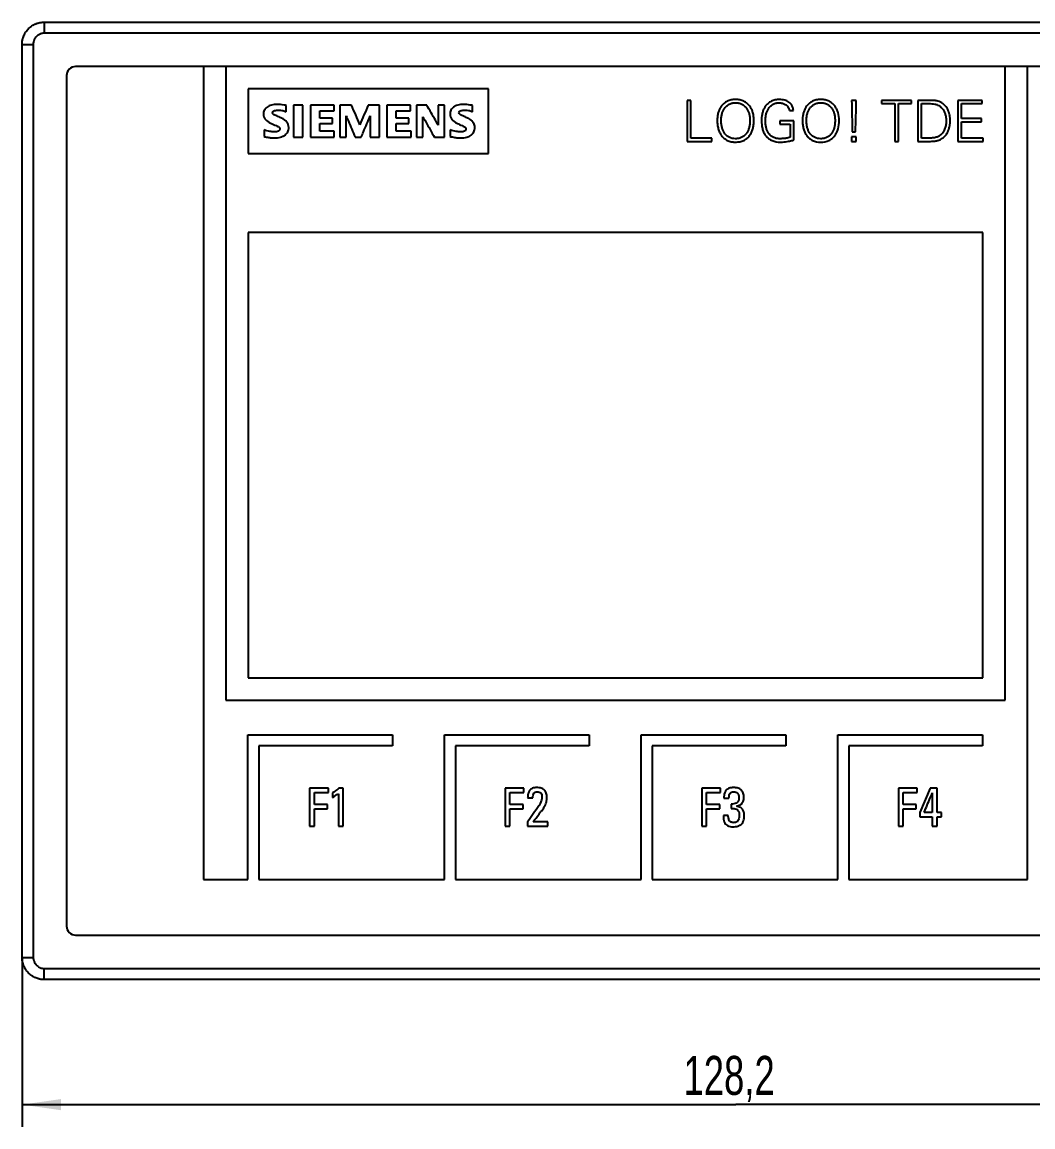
# Model space of a CAD drawing. Extents: x 0 to 594, y 0 to 420.
# Drawn here: x 161.8 to 252.6, y 218.3 to 317.5 of the extents above; entities that cross this region are included whole.
import ezdxf

# ---------------------------------------------------------------- set-up
doc = ezdxf.new("R2010")
doc.units = 0
doc.header["$LTSCALE"] = 32.67
for name, color, linetype in [('10000_FRONT', 7, 'CONTINUOUS'), ('10100_DIM_FRONT', 7, 'CONTINUOUS'), ('10500_FRONT_LABELING', 7, 'CONTINUOUS')]:
    doc.layers.add(name, color=color, linetype=linetype)
doc.styles.get("Standard").update_dxf_attribs({"font": 'txt', "width": 0.8})
doc.dimstyles.new('DIMSTYLE_1', dxfattribs={"dimtxt": 3.5, "dimasz": 3.5, "dimexe": 0.18, "dimexo": 0.0625, "dimgap": 0.09, "dimtad": 1, "dimtxsty": 'STANDARD', "dimcen": 0.09, "dimazin": 3, "dimtp": 0.05, "dimtm": 0.05, "dimtfac": 1, "dimtofl": 0, "dimtmove": 0, "dimatfit": 3, "dimtolj": 1})

# ---------------------------------------------------------------- blocks, each defined once
blk = doc.blocks.new('*D0')
at = {"layer": '10100_DIM_FRONT', "color": 7, "linetype": 'CONTINUOUS'}
for p, q in [((161.826, 233.52), (161.826, 218.291)), ((290.026, 233.52), (290.026, 218.291)), ((161.826, 220.291), (225.926, 220.291)), ((290.026, 220.291), (225.926, 220.291))]:
    blk.add_line(p, q, dxfattribs=at)
for points in [[(165.326, 220.791), (161.826, 220.291), (165.326, 219.791)], [(286.526, 219.791), (290.026, 220.291), (286.526, 220.791)]]:
    blk.add_solid(points, dxfattribs=at)
at = {"layer": '10100_DIM_FRONT', "color": 7, "linetype": 'CONTINUOUS', "width": 0.7}
blk.add_text('128,2', height=3.5, dxfattribs=at).set_placement((221.236, 221.166))

msp = doc.modelspace()

# ---------------------------------------------------------------- linework, layer by layer
at = {"layer": '10000_FRONT', "color": 7, "linetype": 'CONTINUOUS'}
for p, q in [((163.818, 317.52), (163.818, 316.52)), ((163.818, 317.52), (288.034, 317.52)), ((288.034, 316.52), (163.818, 316.52)), ((161.826, 233.52), (161.826, 315.52)), ((161.826, 315.52), (162.826, 315.52)), ((162.826, 315.52), (162.826, 233.52)), ((165.826, 312.72), (165.826, 236.32)), ((285.226, 313.52), (166.626, 313.52)), ((178.126, 313.52), (178.126, 240.52)), ((180.126, 313.52), (180.126, 256.62)), ((250.126, 256.62), (250.126, 313.52)), ((252.126, 240.52), (252.126, 313.52)), ((182.126, 298.62), (182.126, 258.62)), ((248.126, 298.62), (182.126, 298.62)), ((248.126, 258.62), (248.126, 298.62)), ((182.126, 258.62), (248.126, 258.62)), ((180.126, 256.62), (250.126, 256.62)), ((182.101, 240.52), (182.101, 253.52)), ((182.101, 253.52), (195.101, 253.52)), ((195.101, 253.52), (195.101, 252.52)), ((199.766, 240.52), (199.766, 253.52)), ((199.766, 253.52), (212.766, 253.52)), ((212.766, 253.52), (212.766, 252.52)), ((217.431, 240.52), (217.431, 253.52)), ((217.431, 253.52), (230.431, 253.52)), ((230.431, 253.52), (230.431, 252.52)), ((235.096, 240.52), (235.096, 253.52)), ((235.096, 253.52), (248.096, 253.52)), ((248.096, 253.52), (248.096, 252.52)), ((183.101, 252.52), (183.101, 240.52)), ((195.101, 252.52), (183.101, 252.52)), ((200.766, 252.52), (200.766, 240.52)), ((212.766, 252.52), (200.766, 252.52)), ((218.431, 252.52), (218.431, 240.52)), ((230.431, 252.52), (218.431, 252.52)), ((236.096, 252.52), (236.096, 240.52)), ((248.096, 252.52), (236.096, 252.52)), ((178.126, 240.52), (182.101, 240.52)), ((183.101, 240.52), (199.766, 240.52)), ((200.766, 240.52), (217.431, 240.52)), ((218.431, 240.52), (235.096, 240.52)), ((236.096, 240.52), (252.126, 240.52)), ((166.626, 235.52), (285.226, 235.52)), ((161.826, 233.52), (162.826, 233.52)), ((163.818, 231.52), (163.818, 232.52)), ((163.818, 232.52), (288.034, 232.52)), ((288.034, 231.52), (163.818, 231.52))]:
    msp.add_line(p, q, dxfattribs=at)
for centre, start, end in [((166.626, 312.72), 90, 180), ((166.626, 236.32), 180, 270)]:
    msp.add_arc(centre, 0.8, start, end, dxfattribs=at)
for points, knots in [([(161.826, 315.52), (161.826, 315.652), (161.839, 315.782), (161.871, 315.943), (161.878, 315.975), (161.894, 316.039), (161.903, 316.071), (161.931, 316.164), (161.975, 316.287), (162.03, 316.405), (162.076, 316.491), (162.092, 316.52), (162.125, 316.576), (162.143, 316.604), (162.234, 316.741), (162.316, 316.841), (162.454, 316.98), (162.502, 317.024), (162.578, 317.087), (162.604, 317.107), (162.657, 317.146), (162.684, 317.165), (162.819, 317.256), (162.933, 317.317), (163.084, 317.38), (163.115, 317.392), (163.177, 317.414), (163.208, 317.424), (163.302, 317.453), (163.365, 317.469), (163.557, 317.507), (163.686, 317.52), (163.818, 317.52)], [0, 0, 0, 0, 0.125, 0.125, 0.15625, 0.15625, 0.1875, 0.1875, 0.25, 0.3125, 0.3125, 0.34375, 0.34375, 0.375, 0.375, 0.5, 0.5, 0.5625, 0.5625, 0.59375, 0.59375, 0.625, 0.625, 0.75, 0.75, 0.78125, 0.78125, 0.8125, 0.8125, 0.875, 0.875, 1, 1, 1, 1]), ([(163.818, 316.52), (163.752, 316.52), (163.688, 316.513), (163.592, 316.494), (163.561, 316.486), (163.514, 316.472), (163.498, 316.467), (163.467, 316.456), (163.452, 316.45), (163.377, 316.418), (163.319, 316.388), (163.252, 316.342), (163.239, 316.333), (163.213, 316.313), (163.2, 316.303), (163.162, 316.271), (163.138, 316.249), (163.069, 316.18), (163.028, 316.13), (162.983, 316.061), (162.974, 316.047), (162.958, 316.019), (162.934, 315.976), (162.9, 315.903), (162.878, 315.842), (162.864, 315.795), (162.86, 315.779), (162.852, 315.747), (162.848, 315.731), (162.833, 315.651), (162.826, 315.586), (162.826, 315.52)], [0, 0, 0, 0, 0.125, 0.125, 0.1875, 0.1875, 0.21875, 0.21875, 0.25, 0.25, 0.375, 0.375, 0.40625, 0.40625, 0.4375, 0.4375, 0.5, 0.5, 0.625, 0.625, 0.65625, 0.65625, 0.6875, 0.75, 0.8125, 0.8125, 0.84375, 0.84375, 0.875, 0.875, 1, 1, 1, 1]), ([(163.818, 231.52), (163.686, 231.52), (163.556, 231.533), (163.394, 231.565), (163.362, 231.572), (163.299, 231.588), (163.267, 231.597), (163.174, 231.626), (163.051, 231.67), (162.934, 231.726), (162.847, 231.772), (162.819, 231.788), (162.763, 231.822), (162.735, 231.84), (162.599, 231.932), (162.499, 232.014), (162.361, 232.153), (162.317, 232.202), (162.255, 232.278), (162.235, 232.304), (162.196, 232.357), (162.177, 232.384), (162.087, 232.52), (162.027, 232.634), (161.964, 232.786), (161.953, 232.816), (161.931, 232.878), (161.92, 232.91), (161.892, 233.004), (161.877, 233.067), (161.839, 233.258), (161.826, 233.388), (161.826, 233.52)], [0, 0, 0, 0, 0.125, 0.125, 0.15625, 0.15625, 0.1875, 0.1875, 0.25, 0.3125, 0.3125, 0.34375, 0.34375, 0.375, 0.375, 0.5, 0.5, 0.5625, 0.5625, 0.59375, 0.59375, 0.625, 0.625, 0.75, 0.75, 0.78125, 0.78125, 0.8125, 0.8125, 0.875, 0.875, 1, 1, 1, 1]), ([(162.826, 233.52), (162.826, 233.454), (162.833, 233.389), (162.851, 233.294), (162.859, 233.262), (162.877, 233.2), (162.888, 233.168), (162.925, 233.078), (162.956, 233.02), (163.009, 232.939), (163.028, 232.912), (163.07, 232.861), (163.091, 232.837), (163.16, 232.767), (163.21, 232.726), (163.278, 232.68), (163.291, 232.671), (163.319, 232.654), (163.362, 232.63), (163.435, 232.595), (163.496, 232.573), (163.543, 232.558), (163.559, 232.554), (163.591, 232.546), (163.607, 232.542), (163.687, 232.526), (163.752, 232.52), (163.818, 232.52)], [0, 0, 0, 0, 0.125, 0.125, 0.1875, 0.1875, 0.25, 0.25, 0.375, 0.375, 0.4375, 0.4375, 0.5, 0.5, 0.625, 0.625, 0.65625, 0.65625, 0.6875, 0.75, 0.8125, 0.8125, 0.84375, 0.84375, 0.875, 0.875, 1, 1, 1, 1])]:
    msp.add_open_spline(points, degree=3, knots=knots, dxfattribs=at)
at = {"layer": '10500_FRONT_LABELING', "color": 7, "linetype": 'CONTINUOUS'}
for p, q in [((182.126, 311.52), (182.126, 305.72)), ((203.726, 311.52), (182.126, 311.52)), ((203.726, 305.72), (203.726, 311.52)), ((185.549, 309.472), (185.549, 310.031)), ((186.197, 310.056), (186.197, 307.173)), ((187.048, 310.056), (186.197, 310.056)), ((187.048, 307.173), (187.048, 310.056)), ((187.721, 310.056), (187.721, 307.173)), ((189.867, 310.056), (187.721, 310.056)), ((189.867, 309.548), (189.867, 310.056)), ((190.375, 310.056), (190.375, 307.173)), ((191.417, 310.056), (190.375, 310.056)), ((193.944, 310.056), (192.903, 310.056)), ((193.944, 307.173), (193.944, 310.056)), ((194.592, 310.056), (194.592, 307.173)), ((196.725, 310.056), (194.592, 310.056)), ((196.725, 309.548), (196.725, 310.056)), ((197.246, 310.056), (197.246, 307.173)), ((198.186, 310.056), (197.246, 310.056)), ((199.214, 310.056), (199.214, 308.253)), ((199.773, 310.056), (199.214, 310.056)), ((199.773, 307.173), (199.773, 310.056)), ((202.3, 309.472), (202.3, 310.031)), ((221.579, 310.488), (221.579, 306.805)), ((221.909, 310.488), (221.579, 310.488)), ((221.909, 307.097), (221.909, 310.488)), ((236.756, 310.488), (236.336, 310.488)), ((239.017, 310.488), (239.017, 310.196)), ((241.722, 310.488), (239.017, 310.488)), ((239.017, 310.196), (240.21, 310.196)), ((240.21, 310.196), (240.21, 306.805)), ((240.54, 306.805), (240.54, 310.196)), ((240.54, 310.196), (241.722, 310.196)), ((241.722, 310.196), (241.722, 310.488)), ((242.28, 310.488), (242.28, 306.805)), ((242.61, 307.097), (242.61, 310.196)), ((242.61, 310.196), (243.271, 310.196)), ((245.874, 310.488), (245.874, 306.805)), ((248.072, 310.488), (245.874, 310.488)), ((246.204, 308.862), (246.204, 310.196)), ((246.204, 310.196), (248.072, 310.196)), ((248.072, 310.196), (248.072, 310.488)), ((188.572, 308.9), (188.572, 309.548)), ((188.572, 309.548), (189.867, 309.548)), ((189.702, 308.9), (188.572, 308.9)), ((189.702, 308.405), (189.702, 308.9)), ((190.934, 307.173), (190.934, 309.091)), ((193.106, 309.091), (193.106, 307.173)), ((195.43, 308.9), (195.43, 309.548)), ((195.43, 309.548), (196.725, 309.548)), ((196.56, 308.9), (195.43, 308.9)), ((196.56, 308.405), (196.56, 308.9)), ((197.83, 307.173), (197.83, 309.015)), ((229.897, 308.659), (229.897, 308.354)), ((231.142, 308.659), (229.897, 308.659)), ((230.748, 309.573), (231.117, 309.573)), ((231.142, 306.932), (231.142, 308.659)), ((247.995, 308.862), (246.204, 308.862)), ((247.995, 308.57), (247.995, 308.862)), ((183.581, 307.834), (183.581, 307.237)), ((188.572, 307.719), (188.572, 308.405)), ((188.572, 308.405), (189.702, 308.405)), ((189.867, 307.719), (188.572, 307.719)), ((189.867, 307.173), (189.867, 307.719)), ((195.43, 307.719), (195.43, 308.405)), ((195.43, 308.405), (196.56, 308.405)), ((196.763, 307.719), (195.43, 307.719)), ((196.763, 307.173), (196.763, 307.719)), ((200.294, 307.834), (200.294, 307.237)), ((229.897, 308.354), (230.825, 308.354)), ((230.825, 308.354), (230.825, 307.173)), ((236.4, 307.669), (236.692, 307.669)), ((246.204, 307.097), (246.204, 308.57)), ((246.204, 308.57), (247.995, 308.57)), ((186.197, 307.173), (187.048, 307.173)), ((187.721, 307.173), (189.867, 307.173)), ((190.375, 307.173), (190.934, 307.173)), ((191.747, 307.173), (192.293, 307.173)), ((193.106, 307.173), (193.944, 307.173)), ((194.592, 307.173), (196.763, 307.173)), ((197.246, 307.173), (197.83, 307.173)), ((198.872, 307.173), (199.773, 307.173)), ((221.579, 306.805), (223.776, 306.805)), ((223.776, 307.097), (221.909, 307.097)), ((223.776, 306.805), (223.776, 307.097)), ((236.336, 307.224), (236.336, 306.805)), ((236.743, 307.224), (236.336, 307.224)), ((236.336, 306.805), (236.743, 306.805)), ((236.743, 306.805), (236.743, 307.224)), ((240.21, 306.805), (240.54, 306.805)), ((242.28, 306.805), (243.055, 306.805)), ((243.106, 307.097), (242.61, 307.097)), ((245.874, 306.805), (248.147, 306.805)), ((248.147, 307.097), (246.204, 307.097)), ((248.147, 306.805), (248.147, 307.097)), ((182.126, 305.72), (203.726, 305.72)), ((187.657, 248.702), (187.657, 245.311)), ((189.347, 248.702), (187.657, 248.702)), ((188.089, 247.242), (188.089, 248.334)), ((188.089, 248.334), (189.347, 248.334)), ((189.347, 248.334), (189.347, 248.702)), ((189.715, 248.296), (189.715, 247.864)), ((190.248, 248.22), (190.248, 245.311)), ((190.68, 248.702), (190.286, 248.702)), ((190.68, 245.311), (190.68, 248.702)), ((205.222, 248.702), (205.222, 245.311)), ((206.898, 248.702), (205.222, 248.702)), ((205.653, 247.242), (205.653, 248.334)), ((205.653, 248.334), (206.898, 248.334)), ((206.898, 248.334), (206.898, 248.702)), ((222.875, 248.702), (222.875, 245.311)), ((224.564, 248.702), (222.875, 248.702)), ((223.306, 247.242), (223.306, 248.334)), ((223.306, 248.334), (224.564, 248.334)), ((224.564, 248.334), (224.564, 248.702)), ((240.54, 248.702), (240.54, 245.311)), ((242.216, 248.702), (240.54, 248.702)), ((240.972, 247.242), (240.972, 248.334)), ((240.972, 248.334), (242.216, 248.334)), ((242.216, 248.334), (242.216, 248.702)), ((243.41, 248.702), (242.458, 246.531)), ((244.02, 248.702), (243.41, 248.702)), ((243.588, 248.296), (243.588, 246.518)), ((244.02, 246.518), (244.02, 248.702)), ((189.27, 247.242), (188.089, 247.242)), ((189.27, 246.861), (189.27, 247.242)), ((206.834, 247.242), (205.653, 247.242)), ((206.834, 246.861), (206.834, 247.242)), ((207.241, 247.839), (207.698, 247.839)), ((224.5, 247.242), (223.306, 247.242)), ((224.5, 246.861), (224.5, 247.242)), ((224.868, 247.826), (225.326, 247.826)), ((225.529, 247.293), (225.529, 246.899)), ((225.63, 247.293), (225.529, 247.293)), ((242.153, 247.242), (240.972, 247.242)), ((242.153, 246.861), (242.153, 247.242)), ((188.089, 245.311), (188.089, 246.861)), ((188.089, 246.861), (189.27, 246.861)), ((205.653, 245.311), (205.653, 246.861)), ((205.653, 246.861), (206.834, 246.861)), ((223.306, 245.311), (223.306, 246.861)), ((223.306, 246.861), (224.5, 246.861)), ((225.262, 246.251), (224.818, 246.251)), ((240.972, 245.311), (240.972, 246.861)), ((240.972, 246.861), (242.153, 246.861)), ((242.458, 246.531), (242.458, 246.137)), ((242.458, 246.137), (243.588, 246.137)), ((243.588, 246.518), (242.852, 246.518)), ((243.588, 246.137), (243.588, 245.311)), ((244.414, 246.518), (244.02, 246.518)), ((244.02, 245.311), (244.02, 246.137)), ((244.02, 246.137), (244.414, 246.137)), ((244.414, 246.137), (244.414, 246.518)), ((187.657, 245.311), (188.089, 245.311)), ((190.248, 245.311), (190.68, 245.311)), ((205.222, 245.311), (205.653, 245.311)), ((207.241, 245.705), (207.241, 245.311)), ((207.241, 245.311), (209.057, 245.311)), ((209.057, 245.692), (207.723, 245.692)), ((209.057, 245.311), (209.057, 245.692)), ((222.875, 245.311), (223.306, 245.311)), ((240.54, 245.311), (240.972, 245.311)), ((243.588, 245.311), (244.02, 245.311))]:
    msp.add_line(p, q, dxfattribs=at)
for points, knots in [([(183.835, 309.891), (183.734, 309.82), (183.555, 309.628), (183.505, 309.37), (183.505, 309.243)], [0, 0, 0, 0, 0.49264, 1, 1, 1, 1]), ([(184.711, 310.12), (184.546, 310.12), (184.238, 310.093), (183.952, 309.969), (183.835, 309.891)], [0, 0, 0, 0, 0.539139, 1, 1, 1, 1]), ([(184.33, 309.383), (184.33, 309.415), (184.351, 309.486), (184.452, 309.556), (184.597, 309.593), (184.71, 309.599), (184.775, 309.599)], [0, 0, 0, 0, 0.178345, 0.377353, 0.644486, 1, 1, 1, 1]), ([(185.549, 310.031), (185.485, 310.047), (185.209, 310.104), (184.926, 310.12), (184.711, 310.12)], [0, 0, 0, 0, 0.236209, 1, 1, 1, 1]), ([(184.775, 309.599), (184.809, 309.599), (184.941, 309.599), (185.072, 309.597), (185.168, 309.586)], [0, 0, 0, 0, 0.264998, 1, 1, 1, 1]), ([(199.214, 308.253), (199.129, 308.402), (198.784, 309.002), (198.441, 309.603), (198.186, 310.056)], [0, 0, 0, 0, 0.24877, 1, 1, 1, 1]), ([(201.462, 310.12), (201.293, 310.12), (201.049, 310.099), (200.788, 310.01), (200.666, 309.947), (200.585, 309.892), (200.51, 309.833), (200.423, 309.745), (200.302, 309.562), (200.269, 309.37), (200.269, 309.243)], [0, 0, 0, 0, 0.304533, 0.433227, 0.493263, 0.551186, 0.609089, 0.664673, 0.772436, 1, 1, 1, 1]), ([(201.069, 309.383), (201.069, 309.415), (201.09, 309.487), (201.193, 309.557), (201.342, 309.593), (201.459, 309.599), (201.526, 309.599)], [0, 0, 0, 0, 0.174587, 0.371178, 0.638977, 1, 1, 1, 1]), ([(202.3, 310.031), (202.229, 310.046), (201.952, 310.098), (201.67, 310.12), (201.462, 310.12)], [0, 0, 0, 0, 0.261199, 1, 1, 1, 1]), ([(201.526, 309.599), (201.56, 309.599), (201.691, 309.599), (201.823, 309.596), (201.92, 309.586)], [0, 0, 0, 0, 0.260341, 1, 1, 1, 1]), ([(225.922, 310.564), (225.918, 310.564), (225.879, 310.564), (225.806, 310.563), (225.672, 310.553), (225.512, 310.53), (225.331, 310.483), (225.109, 310.394), (224.909, 310.264), (224.739, 310.098), (224.631, 309.964), (224.54, 309.827), (224.442, 309.643), (224.348, 309.386), (224.296, 309.109), (224.275, 308.872), (224.27, 308.68), (224.275, 308.483), (224.293, 308.287), (224.322, 308.101), (224.377, 307.871), (224.456, 307.655), (224.561, 307.459), (224.653, 307.319), (224.765, 307.19), (224.893, 307.071), (225.033, 306.97), (225.185, 306.887), (225.35, 306.822), (225.526, 306.775), (225.681, 306.752), (225.81, 306.743), (225.876, 306.741), (225.91, 306.741)], [0, 0, 0, 0, 0.002093, 0.020566, 0.038459, 0.072693, 0.105247, 0.136622, 0.197916, 0.229095, 0.261296, 0.288185, 0.315297, 0.371194, 0.43098, 0.462855, 0.49626, 0.532159, 0.566491, 0.599375, 0.630951, 0.690802, 0.719529, 0.747743, 0.778806, 0.809177, 0.839246, 0.869454, 0.90022, 0.931966, 0.965099, 0.982308, 1, 1, 1, 1]), ([(225.91, 307.046), (225.715, 307.046), (225.417, 307.101), (225.097, 307.325), (224.916, 307.541), (224.785, 307.791), (224.693, 308.06), (224.648, 308.303), (224.63, 308.51), (224.626, 308.673), (224.63, 308.838), (224.649, 309.047), (224.695, 309.293), (224.794, 309.561), (224.89, 309.719), (224.945, 309.789)], [0, 0, 0, 0, 0.166721, 0.245995, 0.329793, 0.405839, 0.486062, 0.571574, 0.61661, 0.663269, 0.711103, 0.756984, 0.843306, 0.923621, 1, 1, 1, 1]), ([(224.945, 309.789), (224.999, 309.866), (225.122, 310.005), (225.352, 310.161), (225.571, 310.237), (225.76, 310.267), (225.911, 310.274), (226.064, 310.267), (226.256, 310.238), (226.478, 310.162), (226.67, 310.032), (226.801, 309.902), (226.886, 309.793), (226.966, 309.681), (227.054, 309.522), (227.138, 309.297), (227.184, 309.052), (227.202, 308.841), (227.207, 308.673), (227.202, 308.507), (227.184, 308.299), (227.139, 308.056), (227.062, 307.83), (226.982, 307.668), (226.925, 307.568), (226.868, 307.492), (226.805, 307.415), (226.688, 307.296), (226.492, 307.159), (226.213, 307.063), (226.014, 307.046), (225.91, 307.046)], [0, 0, 0, 0, 0.048689, 0.09523, 0.142647, 0.167696, 0.194082, 0.221176, 0.246754, 0.294781, 0.341526, 0.365495, 0.390319, 0.413245, 0.436456, 0.484712, 0.536994, 0.565131, 0.594789, 0.623734, 0.651358, 0.703147, 0.751339, 0.774498, 0.797238, 0.810629, 0.823654, 0.848798, 0.897015, 0.946061, 1, 1, 1, 1]), ([(225.91, 306.741), (225.978, 306.741), (226.11, 306.747), (226.361, 306.784), (226.596, 306.857), (226.804, 306.97), (226.944, 307.071), (227.071, 307.189), (227.214, 307.362), (227.358, 307.602), (227.456, 307.867), (227.51, 308.096), (227.54, 308.282), (227.557, 308.48), (227.563, 308.677), (227.558, 308.869), (227.537, 309.105), (227.484, 309.382), (227.391, 309.64), (227.292, 309.827), (227.202, 309.964), (227.093, 310.099), (226.921, 310.265), (226.717, 310.394), (226.493, 310.483), (226.31, 310.53), (226.149, 310.553), (226.018, 310.562), (225.953, 310.564), (225.922, 310.564)], [0, 0, 0, 0, 0.035717, 0.069611, 0.13312, 0.163587, 0.193695, 0.223877, 0.254546, 0.311162, 0.370528, 0.401966, 0.434887, 0.469514, 0.506046, 0.538809, 0.570385, 0.630276, 0.686664, 0.713971, 0.740931, 0.773194, 0.804557, 0.866502, 0.89826, 0.93116, 0.96564, 0.9836, 1, 1, 1, 1]), ([(229.885, 310.564), (229.75, 310.564), (229.492, 310.543), (229.13, 310.428), (228.874, 310.265), (228.702, 310.099), (228.593, 309.966), (228.507, 309.827), (228.413, 309.642), (228.341, 309.44), (228.292, 309.226), (228.266, 309.054), (228.25, 308.872), (228.246, 308.71), (228.248, 308.573), (228.254, 308.429), (228.27, 308.257), (228.302, 308.06), (228.36, 307.822), (228.444, 307.601), (228.556, 307.405), (228.651, 307.27), (228.767, 307.151), (228.941, 307.007), (229.316, 306.798), (229.693, 306.741), (229.948, 306.741)], [0, 0, 0, 0, 0.070189, 0.134097, 0.195422, 0.226476, 0.258426, 0.284668, 0.311271, 0.366413, 0.39542, 0.425622, 0.457189, 0.490273, 0.50983, 0.528836, 0.565263, 0.599717, 0.632383, 0.693155, 0.721831, 0.749724, 0.77888, 0.807961, 0.867235, 1, 1, 1, 1]), ([(229.885, 307.046), (229.78, 307.046), (229.577, 307.064), (229.295, 307.158), (229.096, 307.294), (228.982, 307.415), (228.923, 307.492), (228.872, 307.569), (228.812, 307.664), (228.735, 307.826), (228.661, 308.052), (228.621, 308.297), (228.605, 308.506), (228.601, 308.672), (228.605, 308.837), (228.623, 309.045), (228.669, 309.288), (228.765, 309.556), (228.88, 309.756), (228.99, 309.902), (229.115, 310.032), (229.299, 310.161), (229.511, 310.237), (229.692, 310.267), (229.836, 310.275), (229.983, 310.266), (230.171, 310.229), (230.303, 310.171), (230.38, 310.12)], [0, 0, 0, 0, 0.060856, 0.116662, 0.170651, 0.198247, 0.212405, 0.226879, 0.251623, 0.277059, 0.330675, 0.388871, 0.419912, 0.452306, 0.484593, 0.515412, 0.573246, 0.627277, 0.679174, 0.70635, 0.732583, 0.783461, 0.834738, 0.861447, 0.889253, 0.918193, 0.946251, 1, 1, 1, 1]), ([(231.117, 309.573), (231.105, 309.725), (231.048, 309.951), (230.872, 310.196), (230.708, 310.337), (230.525, 310.442), (230.255, 310.539), (230.034, 310.564), (229.885, 310.564)], [0, 0, 0, 0, 0.259846, 0.383511, 0.511488, 0.625834, 0.744277, 1, 1, 1, 1]), ([(230.38, 310.12), (230.476, 310.066), (230.655, 309.912), (230.731, 309.688), (230.748, 309.573)], [0, 0, 0, 0, 0.487328, 1, 1, 1, 1]), ([(235.219, 308.684), (235.219, 308.92), (235.179, 309.268), (235.038, 309.64), (234.938, 309.827), (234.847, 309.963), (234.743, 310.099), (234.574, 310.265), (234.373, 310.395), (234.15, 310.483), (233.968, 310.53), (233.807, 310.553), (233.672, 310.563), (233.568, 310.565), (233.463, 310.563), (233.329, 310.553), (233.168, 310.53), (232.986, 310.483), (232.763, 310.395), (232.562, 310.265), (232.415, 310.12), (232.338, 310.029), (232.273, 309.938), (232.198, 309.828), (232.1, 309.642), (232.006, 309.386), (231.954, 309.109), (231.933, 308.872), (231.928, 308.68), (231.933, 308.483), (231.951, 308.287), (231.98, 308.101), (232.035, 307.871), (232.132, 307.605), (232.305, 307.313), (232.536, 307.063), (232.944, 306.804), (233.318, 306.741), (233.568, 306.741)], [0, 0, 0, 0, 0.083151, 0.121121, 0.139501, 0.157606, 0.178929, 0.199685, 0.240822, 0.262004, 0.284, 0.307097, 0.319139, 0.331544, 0.343935, 0.355968, 0.379052, 0.401045, 0.422225, 0.463359, 0.484107, 0.494675, 0.505425, 0.523459, 0.541639, 0.579113, 0.619188, 0.640553, 0.662943, 0.687005, 0.710016, 0.732058, 0.753224, 0.79334, 0.831448, 0.871997, 0.912091, 1, 1, 1, 1]), ([(233.568, 307.046), (233.373, 307.046), (233.075, 307.101), (232.755, 307.325), (232.573, 307.541), (232.443, 307.791), (232.352, 308.06), (232.307, 308.303), (232.289, 308.51), (232.284, 308.673), (232.289, 308.838), (232.307, 309.047), (232.354, 309.293), (232.452, 309.561), (232.548, 309.719), (232.602, 309.789)], [0, 0, 0, 0, 0.166688, 0.246009, 0.329846, 0.405865, 0.486075, 0.571586, 0.616625, 0.663288, 0.711126, 0.75701, 0.843332, 0.923637, 1, 1, 1, 1]), ([(232.602, 309.789), (232.657, 309.866), (232.78, 310.005), (233.01, 310.161), (233.229, 310.237), (233.418, 310.267), (233.569, 310.274), (233.722, 310.267), (233.869, 310.244), (234.006, 310.206), (234.175, 310.135), (234.368, 310.005), (234.549, 309.799), (234.689, 309.562), (234.784, 309.296), (234.829, 309.052), (234.848, 308.841), (234.852, 308.673), (234.848, 308.507), (234.832, 308.299), (234.79, 308.056), (234.713, 307.83), (234.632, 307.667), (234.557, 307.549), (234.472, 307.434), (234.342, 307.296), (234.148, 307.159), (233.871, 307.063), (233.672, 307.046), (233.568, 307.046)], [0, 0, 0, 0, 0.048802, 0.095454, 0.142979, 0.168081, 0.194518, 0.221703, 0.247359, 0.271857, 0.295602, 0.34243, 0.391209, 0.436749, 0.484891, 0.537246, 0.565444, 0.595169, 0.624177, 0.651844, 0.703654, 0.75192, 0.775267, 0.798397, 0.824433, 0.849263, 0.897063, 0.94599, 1, 1, 1, 1]), ([(243.918, 310.462), (243.88, 310.47), (243.793, 310.479), (243.649, 310.486), (243.511, 310.488), (243.386, 310.488), (243.276, 310.488), (243.156, 310.488), (242.987, 310.488), (242.778, 310.488), (242.529, 310.488), (242.363, 310.488), (242.28, 310.488)], [0, 0, 0, 0, 0.071824, 0.159284, 0.264136, 0.323561, 0.387893, 0.466044, 0.543541, 0.696942, 0.848845, 1, 1, 1, 1]), ([(243.271, 310.196), (243.449, 310.196), (243.672, 310.186), (243.89, 310.143), (243.931, 310.132)], [0, 0, 0, 0, 0.805847, 1, 1, 1, 1]), ([(244.54, 310.196), (244.405, 310.293), (244.196, 310.394), (243.977, 310.45), (243.918, 310.462)], [0, 0, 0, 0, 0.735542, 1, 1, 1, 1]), ([(243.931, 310.132), (244.047, 310.102), (244.271, 309.999), (244.443, 309.823), (244.516, 309.726)], [0, 0, 0, 0, 0.496188, 1, 1, 1, 1]), ([(244.516, 309.726), (244.57, 309.647), (244.665, 309.484), (244.767, 309.213), (244.811, 308.973), (244.829, 308.773), (244.835, 308.607), (244.827, 308.428), (244.791, 308.183), (244.739, 308.007), (244.693, 307.897)], [0, 0, 0, 0, 0.150857, 0.295632, 0.452397, 0.531857, 0.611612, 0.714061, 0.812401, 1, 1, 1, 1]), ([(245.188, 308.672), (245.188, 308.824), (245.171, 309.047), (245.119, 309.297), (245.081, 309.429), (245.049, 309.528), (245.005, 309.625), (244.939, 309.754), (244.805, 309.962), (244.653, 310.114), (244.54, 310.196)], [0, 0, 0, 0, 0.264914, 0.387835, 0.446681, 0.503705, 0.568828, 0.63261, 0.756927, 1, 1, 1, 1]), ([(183.505, 309.243), (183.505, 309.164), (183.531, 309), (183.719, 308.684), (183.971, 308.528), (184.152, 308.443)], [0, 0, 0, 0, 0.220737, 0.446137, 1, 1, 1, 1]), ([(184.609, 309.129), (184.561, 309.145), (184.494, 309.17), (184.419, 309.211), (184.381, 309.24), (184.356, 309.273), (184.335, 309.319), (184.33, 309.358), (184.33, 309.383)], [0, 0, 0, 0, 0.375796, 0.516502, 0.628203, 0.723478, 0.815672, 1, 1, 1, 1]), ([(185.13, 308.9), (185.088, 308.92), (184.916, 308.998), (184.741, 309.072), (184.609, 309.129)], [0, 0, 0, 0, 0.243223, 1, 1, 1, 1]), ([(185.778, 308.05), (185.778, 308.135), (185.752, 308.307), (185.567, 308.641), (185.313, 308.809), (185.13, 308.9)], [0, 0, 0, 0, 0.227533, 0.455128, 1, 1, 1, 1]), ([(185.168, 309.586), (185.198, 309.58), (185.327, 309.548), (185.453, 309.507), (185.549, 309.472)], [0, 0, 0, 0, 0.227955, 1, 1, 1, 1]), ([(190.934, 309.091), (191.001, 308.932), (191.27, 308.292), (191.54, 307.653), (191.747, 307.173)], [0, 0, 0, 0, 0.248145, 1, 1, 1, 1]), ([(192.293, 307.173), (192.36, 307.332), (192.628, 307.972), (192.899, 308.612), (193.106, 309.091)], [0, 0, 0, 0, 0.248103, 1, 1, 1, 1]), ([(197.83, 309.015), (197.916, 308.862), (198.262, 308.248), (198.608, 307.634), (198.872, 307.173)], [0, 0, 0, 0, 0.248096, 1, 1, 1, 1]), ([(200.269, 309.243), (200.269, 309.161), (200.292, 308.997), (200.465, 308.68), (200.706, 308.524), (200.878, 308.443)], [0, 0, 0, 0, 0.231837, 0.460915, 1, 1, 1, 1]), ([(201.335, 309.129), (201.295, 309.146), (201.187, 309.198), (201.069, 309.301), (201.069, 309.383)], [0, 0, 0, 0, 0.347516, 1, 1, 1, 1]), ([(201.843, 308.9), (201.802, 308.92), (201.633, 308.997), (201.464, 309.074), (201.335, 309.129)], [0, 0, 0, 0, 0.245059, 1, 1, 1, 1]), ([(202.339, 308.532), (202.313, 308.571), (202.179, 308.732), (201.991, 308.835), (201.843, 308.9)], [0, 0, 0, 0, 0.223345, 1, 1, 1, 1]), ([(201.92, 309.586), (201.949, 309.58), (202.078, 309.548), (202.204, 309.507), (202.3, 309.472)], [0, 0, 0, 0, 0.227807, 1, 1, 1, 1]), ([(233.568, 306.741), (233.819, 306.741), (234.197, 306.804), (234.56, 307.031), (234.729, 307.189), (234.872, 307.362), (235.016, 307.603), (235.182, 308.053), (235.219, 308.427), (235.219, 308.684)], [0, 0, 0, 0, 0.2621, 0.381899, 0.441683, 0.502412, 0.614604, 0.732244, 1, 1, 1, 1]), ([(243.055, 306.805), (243.144, 306.805), (243.308, 306.806), (243.535, 306.813), (243.699, 306.823), (243.81, 306.833), (243.891, 306.844), (243.978, 306.859), (244.103, 306.89), (244.252, 306.942), (244.418, 307.026), (244.574, 307.137), (244.723, 307.268), (244.856, 307.429), (244.947, 307.582), (245.01, 307.715), (245.047, 307.817), (245.085, 307.917), (245.124, 308.051), (245.176, 308.3), (245.188, 308.522), (245.188, 308.672)], [0, 0, 0, 0, 0.080793, 0.14969, 0.206408, 0.230125, 0.250715, 0.280948, 0.310484, 0.367892, 0.423869, 0.47926, 0.541146, 0.603932, 0.66885, 0.702508, 0.737146, 0.768257, 0.799562, 0.863419, 1, 1, 1, 1]), ([(184.457, 307.656), (184.328, 307.656), (184.029, 307.701), (183.742, 307.783), (183.581, 307.834)], [0, 0, 0, 0, 0.43346, 1, 1, 1, 1]), ([(184.152, 308.443), (184.2, 308.421), (184.399, 308.33), (184.598, 308.243), (184.749, 308.176)], [0, 0, 0, 0, 0.244224, 1, 1, 1, 1]), ([(184.749, 308.176), (184.784, 308.165), (184.846, 308.138), (184.922, 308.079), (184.961, 308.017), (184.975, 307.964), (184.979, 307.915), (184.973, 307.86), (184.937, 307.783), (184.837, 307.707), (184.665, 307.663), (184.533, 307.656), (184.457, 307.656)], [0, 0, 0, 0, 0.108087, 0.198822, 0.279696, 0.31963, 0.360781, 0.422952, 0.481692, 0.608915, 0.77678, 1, 1, 1, 1]), ([(184.52, 307.11), (184.693, 307.11), (184.946, 307.136), (185.215, 307.239), (185.346, 307.312), (185.434, 307.375), (185.516, 307.439), (185.608, 307.533), (185.737, 307.721), (185.778, 307.92), (185.778, 308.05)], [0, 0, 0, 0, 0.296273, 0.427623, 0.490803, 0.553055, 0.61205, 0.668725, 0.777837, 1, 1, 1, 1]), ([(201.196, 307.656), (201.071, 307.656), (200.766, 307.708), (200.47, 307.784), (200.294, 307.834)], [0, 0, 0, 0, 0.40483, 1, 1, 1, 1]), ([(200.878, 308.443), (200.926, 308.421), (201.12, 308.33), (201.314, 308.241), (201.462, 308.176)], [0, 0, 0, 0, 0.24583, 1, 1, 1, 1]), ([(201.691, 307.923), (201.691, 307.882), (201.671, 307.797), (201.56, 307.707), (201.395, 307.663), (201.268, 307.656), (201.196, 307.656)], [0, 0, 0, 0, 0.193096, 0.392581, 0.652577, 1, 1, 1, 1]), ([(201.259, 307.11), (201.431, 307.11), (201.682, 307.135), (201.981, 307.246), (202.162, 307.356), (202.308, 307.493), (202.453, 307.714), (202.491, 307.916), (202.491, 308.05)], [0, 0, 0, 0, 0.297447, 0.426958, 0.547364, 0.660694, 0.770091, 1, 1, 1, 1]), ([(201.462, 308.176), (201.501, 308.154), (201.564, 308.115), (201.625, 308.071), (201.653, 308.062)], [0, 0, 0, 0, 0.606718, 1, 1, 1, 1]), ([(201.653, 308.062), (201.659, 308.053), (201.684, 308.011), (201.691, 307.96), (201.691, 307.923)], [0, 0, 0, 0, 0.22918, 1, 1, 1, 1]), ([(202.491, 308.05), (202.491, 308.093), (202.479, 308.263), (202.413, 308.43), (202.339, 308.532)], [0, 0, 0, 0, 0.256727, 1, 1, 1, 1]), ([(244.693, 307.897), (244.651, 307.782), (244.567, 307.619), (244.43, 307.459), (244.343, 307.38), (244.28, 307.328), (244.215, 307.288), (244.131, 307.242), (243.969, 307.171), (243.818, 307.135), (243.715, 307.122)], [0, 0, 0, 0, 0.278205, 0.411604, 0.478175, 0.545152, 0.597867, 0.651787, 0.763124, 1, 1, 1, 1]), ([(183.581, 307.237), (183.62, 307.23), (183.785, 307.2), (183.949, 307.166), (184.076, 307.148)], [0, 0, 0, 0, 0.235624, 1, 1, 1, 1]), ([(184.076, 307.148), (184.119, 307.142), (184.266, 307.123), (184.415, 307.11), (184.52, 307.11)], [0, 0, 0, 0, 0.290102, 1, 1, 1, 1]), ([(200.294, 307.237), (200.33, 307.23), (200.5, 307.201), (200.669, 307.173), (200.802, 307.148)], [0, 0, 0, 0, 0.216053, 1, 1, 1, 1]), ([(200.802, 307.148), (200.847, 307.142), (200.999, 307.123), (201.152, 307.11), (201.259, 307.11)], [0, 0, 0, 0, 0.297915, 1, 1, 1, 1]), ([(230.355, 307.072), (230.239, 307.062), (230.083, 307.049), (229.926, 307.046), (229.885, 307.046)], [0, 0, 0, 0, 0.741257, 1, 1, 1, 1]), ([(229.948, 306.741), (230.011, 306.741), (230.258, 306.747), (230.505, 306.78), (230.685, 306.818)], [0, 0, 0, 0, 0.254294, 1, 1, 1, 1]), ([(230.825, 307.173), (230.708, 307.137), (230.553, 307.095), (230.393, 307.075), (230.355, 307.072)], [0, 0, 0, 0, 0.760535, 1, 1, 1, 1]), ([(230.685, 306.818), (230.798, 306.838), (230.951, 306.875), (231.102, 306.92), (231.142, 306.932)], [0, 0, 0, 0, 0.731375, 1, 1, 1, 1]), ([(243.715, 307.122), (243.58, 307.107), (243.377, 307.099), (243.173, 307.097), (243.106, 307.097)], [0, 0, 0, 0, 0.66816, 1, 1, 1, 1]), ([(190.286, 248.702), (190.171, 248.608), (189.988, 248.465), (189.795, 248.326), (189.715, 248.296)], [0, 0, 0, 0, 0.636035, 1, 1, 1, 1]), ([(207.279, 248.233), (207.258, 248.139), (207.243, 248.007), (207.241, 247.875), (207.241, 247.839)], [0, 0, 0, 0, 0.722616, 1, 1, 1, 1]), ([(208.066, 248.766), (207.938, 248.766), (207.748, 248.741), (207.535, 248.628), (207.415, 248.518), (207.329, 248.383), (207.292, 248.284), (207.279, 248.233)], [0, 0, 0, 0, 0.375242, 0.538035, 0.694928, 0.845401, 1, 1, 1, 1]), ([(207.698, 247.839), (207.698, 247.92), (207.709, 248.066), (207.783, 248.258), (207.926, 248.379), (208.045, 248.398), (208.104, 248.398)], [0, 0, 0, 0, 0.312859, 0.557824, 0.769864, 1, 1, 1, 1]), ([(208.968, 247.877), (208.968, 248.008), (208.945, 248.251), (208.767, 248.568), (208.446, 248.743), (208.2, 248.766), (208.066, 248.766)], [0, 0, 0, 0, 0.272646, 0.496564, 0.722261, 1, 1, 1, 1]), ([(208.104, 248.398), (208.166, 248.398), (208.282, 248.385), (208.489, 248.255), (208.524, 248.06), (208.524, 247.94)], [0, 0, 0, 0, 0.26485, 0.488232, 1, 1, 1, 1]), ([(225.084, 248.537), (224.965, 248.408), (224.881, 248.149), (224.868, 247.901), (224.868, 247.826)], [0, 0, 0, 0, 0.701914, 1, 1, 1, 1]), ([(226.672, 247.89), (226.672, 248.019), (226.646, 248.261), (226.487, 248.52), (226.306, 248.65), (226.143, 248.718), (225.989, 248.751), (225.854, 248.764), (225.745, 248.767), (225.636, 248.764), (225.503, 248.75), (225.353, 248.717), (225.198, 248.646), (225.117, 248.576), (225.084, 248.537)], [0, 0, 0, 0, 0.17823, 0.327793, 0.402382, 0.482053, 0.570157, 0.618199, 0.669196, 0.72008, 0.767774, 0.854131, 0.930333, 1, 1, 1, 1]), ([(225.326, 247.826), (225.326, 247.91), (225.337, 248.059), (225.412, 248.256), (225.56, 248.38), (225.682, 248.398), (225.745, 248.398)], [0, 0, 0, 0, 0.313265, 0.556394, 0.767246, 1, 1, 1, 1]), ([(225.745, 248.398), (225.815, 248.398), (225.948, 248.381), (226.086, 248.285), (226.154, 248.18), (226.19, 248.084), (226.207, 247.994), (226.213, 247.915), (226.215, 247.85), (226.213, 247.784), (226.205, 247.7), (226.184, 247.606), (226.138, 247.507), (226.05, 247.397), (225.875, 247.306), (225.717, 247.293), (225.63, 247.293)], [0, 0, 0, 0, 0.120311, 0.223268, 0.276232, 0.333688, 0.397679, 0.432601, 0.469635, 0.509161, 0.546162, 0.613526, 0.674292, 0.731801, 0.851519, 1, 1, 1, 1]), ([(242.852, 246.518), (243.041, 246.962), (243.284, 247.556), (243.528, 248.149), (243.588, 248.296)], [0, 0, 0, 0, 0.752672, 1, 1, 1, 1]), ([(208.524, 247.94), (208.524, 247.73), (208.438, 247.436), (208.289, 247.184), (208.244, 247.115)], [0, 0, 0, 0, 0.717617, 1, 1, 1, 1]), ([(208.435, 246.607), (208.523, 246.723), (208.67, 246.922), (208.802, 247.135), (208.841, 247.229)], [0, 0, 0, 0, 0.586608, 1, 1, 1, 1]), ([(208.841, 247.229), (208.91, 247.376), (208.96, 247.598), (208.968, 247.818), (208.968, 247.877)], [0, 0, 0, 0, 0.73379, 1, 1, 1, 1]), ([(225.999, 247.102), (226.113, 247.127), (226.255, 247.173), (226.381, 247.25), (226.405, 247.267)], [0, 0, 0, 0, 0.796927, 1, 1, 1, 1]), ([(226.545, 246.823), (226.452, 246.936), (226.258, 247.042), (226.058, 247.09), (225.999, 247.102)], [0, 0, 0, 0, 0.706219, 1, 1, 1, 1]), ([(226.405, 247.267), (226.491, 247.335), (226.64, 247.528), (226.672, 247.767), (226.672, 247.89)], [0, 0, 0, 0, 0.469527, 1, 1, 1, 1]), ([(207.723, 245.692), (207.904, 245.92), (208.143, 246.223), (208.377, 246.53), (208.435, 246.607)], [0, 0, 0, 0, 0.752283, 1, 1, 1, 1]), ([(224.818, 246.251), (224.818, 246.14), (224.825, 245.947), (224.864, 245.756), (224.894, 245.68)], [0, 0, 0, 0, 0.576753, 1, 1, 1, 1]), ([(225.351, 245.82), (225.305, 245.912), (225.269, 246.059), (225.262, 246.207), (225.262, 246.251)], [0, 0, 0, 0, 0.69816, 1, 1, 1, 1]), ([(226.252, 246.238), (226.252, 246.148), (226.238, 245.984), (226.153, 245.8), (226.05, 245.702), (225.957, 245.652), (225.87, 245.628), (225.793, 245.618), (225.73, 245.615), (225.665, 245.618), (225.584, 245.632), (225.494, 245.664), (225.407, 245.73), (225.367, 245.789), (225.351, 245.82)], [0, 0, 0, 0, 0.19636, 0.354793, 0.427922, 0.502112, 0.581459, 0.62422, 0.669488, 0.719238, 0.765227, 0.848266, 0.924485, 1, 1, 1, 1]), ([(225.529, 246.899), (225.643, 246.899), (225.838, 246.886), (226.027, 246.812), (226.088, 246.759)], [0, 0, 0, 0, 0.587775, 1, 1, 1, 1]), ([(225.694, 245.248), (225.842, 245.248), (226.115, 245.273), (226.414, 245.434), (226.565, 245.626), (226.643, 245.799), (226.68, 245.964), (226.695, 246.109), (226.698, 246.217), (226.695, 246.317), (226.686, 246.432), (226.664, 246.565), (226.618, 246.706), (226.572, 246.789), (226.545, 246.823)], [0, 0, 0, 0, 0.199388, 0.36169, 0.440249, 0.523366, 0.615351, 0.665757, 0.719507, 0.761107, 0.800721, 0.874455, 0.941307, 1, 1, 1, 1]), ([(226.088, 246.759), (226.187, 246.682), (226.245, 246.478), (226.252, 246.297), (226.252, 246.238)], [0, 0, 0, 0, 0.681838, 1, 1, 1, 1]), ([(224.894, 245.68), (224.924, 245.611), (225.004, 245.481), (225.264, 245.283), (225.522, 245.248), (225.694, 245.248)], [0, 0, 0, 0, 0.235053, 0.463673, 1, 1, 1, 1])]:
    msp.add_open_spline(points, degree=3, knots=knots, dxfattribs=at)
for points in [[(192.166, 308.303), (191.923, 308.891), (191.67, 309.473), (191.417, 310.056)], [(192.903, 310.056), (192.661, 309.47), (192.419, 308.885), (192.166, 308.303)], [(236.336, 310.488), (236.362, 309.548), (236.387, 308.608), (236.4, 307.669)], [(236.692, 307.669), (236.717, 308.608), (236.743, 309.548), (236.756, 310.488)], [(189.715, 247.864), (189.889, 247.989), (190.069, 248.104), (190.248, 248.22)], [(208.244, 247.115), (207.904, 246.649), (207.572, 246.177), (207.241, 245.705)]]:
    msp.add_open_spline(points, degree=3, dxfattribs=at)

# ---------------------------------------------------------------- dimensions: what is measured, and where the dimension line sits
at = {"layer": '10100_DIM_FRONT', "color": 7, "linetype": 'CONTINUOUS'}
dim = msp.add_linear_dim(base=(290.026, 220.291), p1=(161.826, 233.52), p2=(290.026, 233.52), text='128,2', dimstyle='DIMSTYLE_1', dxfattribs=at)
dim.commit()
dim.dimension.update_dxf_attribs({"geometry": '*D0', "text_midpoint": (227.361, 222.916), "dimtype": 160})

doc.saveas('drawing.dxf')
